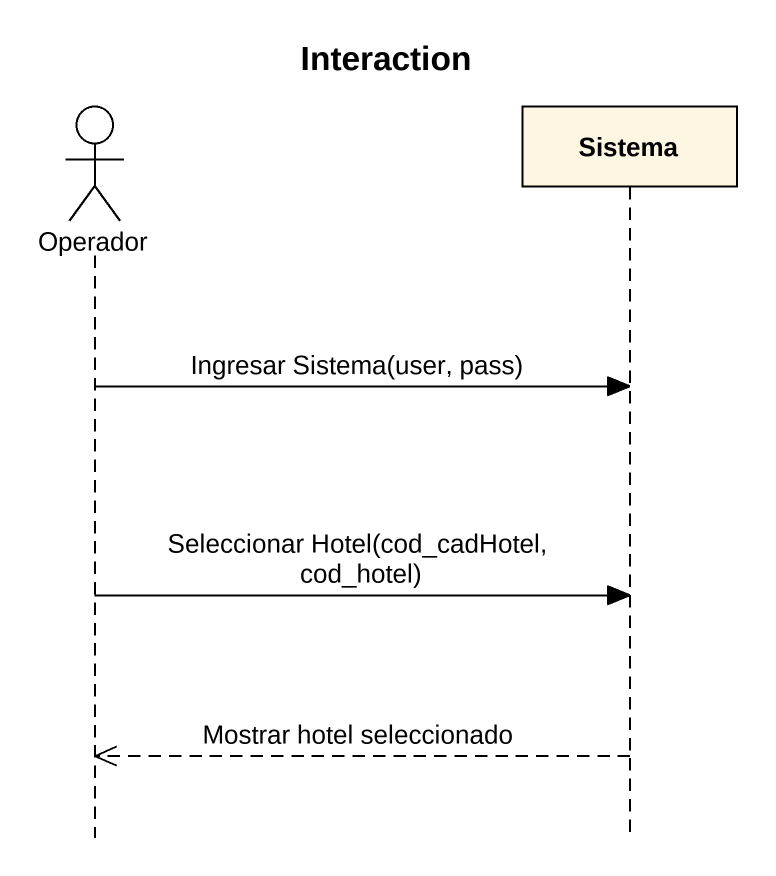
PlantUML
@startuml
title Interaction
hide footbox
actor Operador
participant Sistema

Operador -> Sistema : Ingresar Sistema(user, pass)
Operador -> Sistema : Seleccionar Hotel(cod_cadHotel, cod_hotel)
Sistema -->> Operador : Mostrar hotel seleccionado
@enduml
